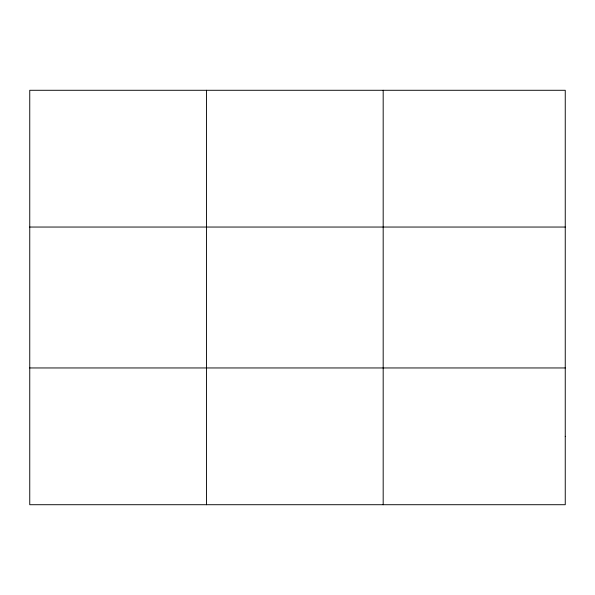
<?xml version="1.0" encoding="UTF-8"?>
<svg xmlns="http://www.w3.org/2000/svg" width="595" height="595" viewBox="0 0 595 595"><rect width="100%" height="100%" fill="white"/><g stroke="black" fill="none" stroke-linecap="round" stroke-linejoin="round"><path stroke-width="0.89" d="M206.465 90.284L206.465 504.716M383.18 90.284L383.18 504.716M29.75 227.045L565.25 227.045M29.75 367.955L565.25 367.955M565.25 436.336L565.25 504.716L29.75 504.716L29.75 90.284L565.25 90.284L565.25 436.336"/></g></svg>
